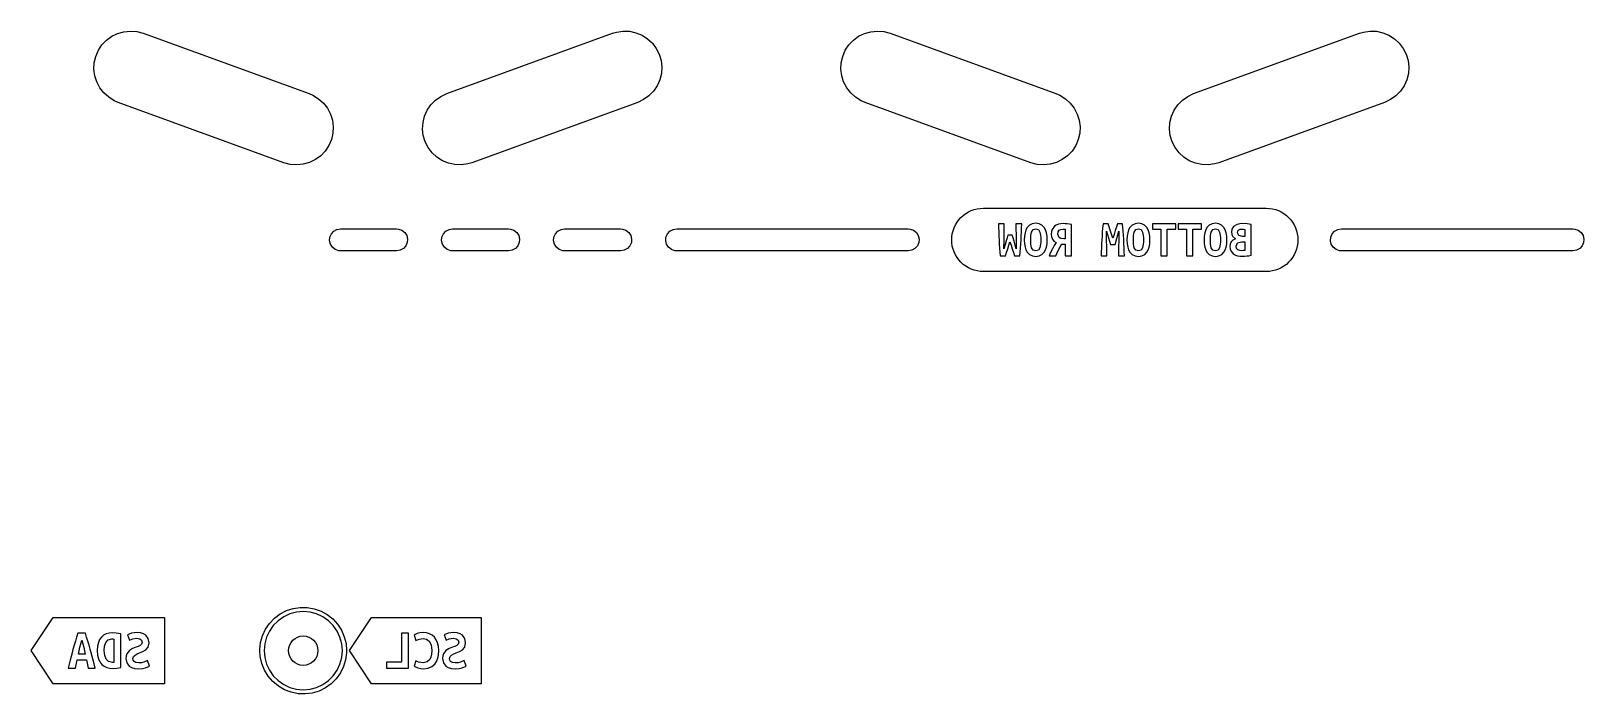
# Model space of a CAD drawing. Extents: x 15 to 417, y -164 to -100.
# Drawn here: x 64.4 to 117.2, y -159 to -136.4 of the extents above; entities that cross this region are included whole.
import ezdxf

# ---------------------------------------------------------------- set-up
doc = ezdxf.new("R2010")
doc.units = 0
doc.layers.add('BLACK', color=7, linetype='CONTINUOUS')

msp = doc.modelspace()

# ---------------------------------------------------------------- linework, layer by layer
at = {"layer": 'BLACK', "linetype": 'CONTINUOUS'}
for p, q in [((66.816, -136.878), (66.9696, -136.717)), ((66.9696, -136.717), (67.1491, -136.586)), ((67.1491, -136.586), (67.349, -136.489)), ((67.349, -136.489), (67.563, -136.429)), ((67.563, -136.429), (67.7842, -136.408)), ((67.7842, -136.408), (68.0057, -136.426)), ((68.0057, -136.426), (68.2204, -136.483)), ((68.2204, -136.483), (73.8586, -138.535)), ((78.5414, -138.535), (84.1796, -136.483)), ((84.1796, -136.483), (84.3174, -136.442)), ((84.3174, -136.442), (84.5373, -136.41)), ((84.5373, -136.41), (84.7594, -136.417)), ((84.7594, -136.417), (84.9767, -136.464)), ((84.9767, -136.464), (85.1823, -136.548)), ((85.1823, -136.548), (85.3698, -136.668)), ((85.3698, -136.668), (85.5331, -136.818)), ((92.216, -136.878), (92.3696, -136.717)), ((92.3696, -136.717), (92.5491, -136.586)), ((92.5491, -136.586), (92.749, -136.489)), ((92.749, -136.489), (92.963, -136.429)), ((92.963, -136.429), (93.1842, -136.408)), ((93.1842, -136.408), (93.4057, -136.426)), ((93.4057, -136.426), (93.6204, -136.483)), ((93.6204, -136.483), (99.2586, -138.535)), ((103.941, -138.535), (109.58, -136.483)), ((109.58, -136.483), (109.717, -136.442)), ((109.717, -136.442), (109.937, -136.41)), ((109.937, -136.41), (110.159, -136.417)), ((110.159, -136.417), (110.377, -136.464)), ((110.377, -136.464), (110.582, -136.548)), ((110.582, -136.548), (110.77, -136.668)), ((110.77, -136.668), (110.933, -136.818)), ((66.5551, -137.484), (66.6055, -137.268)), ((66.6055, -137.268), (66.6934, -137.063)), ((66.6934, -137.063), (66.816, -136.878)), ((85.5331, -136.818), (85.6671, -136.996)), ((85.6671, -136.996), (85.7677, -137.194)), ((85.7677, -137.194), (85.8315, -137.407)), ((91.9551, -137.484), (92.0055, -137.268)), ((92.0055, -137.268), (92.0934, -137.063)), ((92.0934, -137.063), (92.216, -136.878)), ((110.933, -136.818), (111.067, -136.996)), ((111.067, -136.996), (111.168, -137.194)), ((111.168, -137.194), (111.232, -137.407)), ((66.5438, -137.706), (66.5551, -137.484)), ((66.5721, -137.926), (66.5438, -137.706)), ((85.8315, -137.407), (85.8567, -137.627)), ((85.8567, -137.627), (85.8424, -137.849)), ((91.9438, -137.706), (91.9551, -137.484)), ((91.9721, -137.926), (91.9438, -137.706)), ((111.232, -137.407), (111.257, -137.627)), ((111.257, -137.627), (111.242, -137.849)), ((66.6389, -138.138), (66.5721, -137.926)), ((66.7422, -138.335), (66.6389, -138.138)), ((66.8787, -138.51), (66.7422, -138.335)), ((85.6982, -138.268), (85.573, -138.451)), ((85.789, -138.065), (85.6982, -138.268)), ((85.8424, -137.849), (85.789, -138.065)), ((92.0389, -138.138), (91.9721, -137.926)), ((92.1422, -138.335), (92.0389, -138.138)), ((92.2787, -138.51), (92.1422, -138.335)), ((111.098, -138.268), (110.973, -138.451)), ((111.189, -138.065), (111.098, -138.268)), ((111.242, -137.849), (111.189, -138.065)), ((67.0441, -138.659), (66.8787, -138.51)), ((67.2332, -138.776), (67.0441, -138.659)), ((67.3654, -138.833), (67.2332, -138.776)), ((73.0036, -140.885), (67.3654, -138.833)), ((73.8586, -138.535), (73.9908, -138.592)), ((73.9908, -138.592), (74.1799, -138.709)), ((74.1799, -138.709), (74.3453, -138.858)), ((74.3453, -138.858), (74.4818, -139.033)), ((78.003, -138.917), (78.1588, -138.758)), ((78.1588, -138.758), (78.3401, -138.63)), ((78.3401, -138.63), (78.5414, -138.535)), ((85.0346, -138.833), (79.3964, -140.885)), ((85.2359, -138.738), (85.0346, -138.833)), ((85.4172, -138.61), (85.2359, -138.738)), ((85.573, -138.451), (85.4172, -138.61)), ((92.4441, -138.659), (92.2787, -138.51)), ((92.6332, -138.776), (92.4441, -138.659)), ((92.7654, -138.833), (92.6332, -138.776)), ((98.4036, -140.885), (92.7654, -138.833)), ((99.2586, -138.535), (99.3908, -138.592)), ((99.3908, -138.592), (99.5799, -138.709)), ((99.5799, -138.709), (99.7453, -138.858)), ((99.7453, -138.858), (99.8818, -139.033)), ((103.403, -138.917), (103.559, -138.758)), ((103.559, -138.758), (103.74, -138.63)), ((103.74, -138.63), (103.941, -138.535)), ((110.435, -138.833), (104.796, -140.885)), ((110.636, -138.738), (110.435, -138.833)), ((110.817, -138.61), (110.636, -138.738)), ((110.973, -138.451), (110.817, -138.61)), ((74.4818, -139.033), (74.5851, -139.23)), ((74.5851, -139.23), (74.6519, -139.442)), ((77.7336, -139.519), (77.787, -139.303)), ((77.787, -139.303), (77.8778, -139.1)), ((77.8778, -139.1), (78.003, -138.917)), ((99.8818, -139.033), (99.9851, -139.23)), ((99.9851, -139.23), (100.052, -139.442)), ((103.134, -139.519), (103.187, -139.303)), ((103.187, -139.303), (103.278, -139.1)), ((103.278, -139.1), (103.403, -138.917)), ((74.6689, -139.884), (74.6185, -140.1)), ((74.6519, -139.442), (74.6802, -139.662)), ((74.6802, -139.662), (74.6689, -139.884)), ((77.7193, -139.741), (77.7336, -139.519)), ((77.7445, -139.961), (77.7193, -139.741)), ((100.069, -139.884), (100.019, -140.1)), ((100.052, -139.442), (100.08, -139.662)), ((100.08, -139.662), (100.069, -139.884)), ((103.119, -139.741), (103.134, -139.519)), ((103.144, -139.961), (103.119, -139.741)), ((74.5306, -140.305), (74.408, -140.49)), ((74.6185, -140.1), (74.5306, -140.305)), ((77.8083, -140.174), (77.7445, -139.961)), ((77.9089, -140.372), (77.8083, -140.174)), ((78.0429, -140.55), (77.9089, -140.372)), ((99.9306, -140.305), (99.808, -140.49)), ((100.019, -140.1), (99.9306, -140.305)), ((103.208, -140.174), (103.144, -139.961)), ((103.309, -140.372), (103.208, -140.174)), ((103.443, -140.55), (103.309, -140.372)), ((73.2183, -140.942), (73.0036, -140.885)), ((73.4398, -140.96), (73.2183, -140.942)), ((73.661, -140.939), (73.4398, -140.96)), ((73.875, -140.879), (73.661, -140.939)), ((74.0749, -140.782), (73.875, -140.879)), ((74.2544, -140.651), (74.0749, -140.782)), ((74.408, -140.49), (74.2544, -140.651)), ((78.2062, -140.7), (78.0429, -140.55)), ((78.3937, -140.82), (78.2062, -140.7)), ((78.5993, -140.904), (78.3937, -140.82)), ((78.8166, -140.951), (78.5993, -140.904)), ((79.0387, -140.958), (78.8166, -140.951)), ((79.2586, -140.926), (79.0387, -140.958)), ((79.3964, -140.885), (79.2586, -140.926)), ((98.6183, -140.942), (98.4036, -140.885)), ((98.8398, -140.96), (98.6183, -140.942)), ((99.061, -140.939), (98.8398, -140.96)), ((99.275, -140.879), (99.061, -140.939)), ((99.4749, -140.782), (99.275, -140.879)), ((99.6544, -140.651), (99.4749, -140.782)), ((99.808, -140.49), (99.6544, -140.651)), ((103.606, -140.7), (103.443, -140.55)), ((103.794, -140.82), (103.606, -140.7)), ((103.999, -140.904), (103.794, -140.82)), ((104.217, -140.951), (103.999, -140.904)), ((104.439, -140.958), (104.217, -140.951)), ((104.659, -140.926), (104.439, -140.958)), ((104.796, -140.885), (104.659, -140.926)), ((96.1908, -142.615), (96.2814, -142.56)), ((96.2814, -142.56), (96.377, -142.515)), ((96.377, -142.515), (96.4764, -142.48)), ((96.4764, -142.48), (96.5789, -142.454)), ((96.5789, -142.454), (96.6834, -142.439)), ((96.6834, -142.439), (96.789, -142.433)), ((96.789, -142.433), (106.411, -142.433)), ((106.411, -142.433), (106.517, -142.439)), ((106.517, -142.439), (106.621, -142.454)), ((106.621, -142.454), (106.724, -142.48)), ((106.724, -142.48), (106.823, -142.515)), ((106.823, -142.515), (106.919, -142.56)), ((106.919, -142.56), (107.009, -142.615)), ((95.7587, -143.197), (95.7943, -143.098)), ((95.7943, -143.098), (95.8394, -143.002)), ((95.8394, -143.002), (95.8938, -142.912)), ((95.8938, -142.912), (95.9567, -142.827)), ((95.9567, -142.827), (96.0277, -142.749)), ((96.0277, -142.749), (96.1059, -142.678)), ((96.1059, -142.678), (96.1908, -142.615)), ((97.5007, -142.97), (97.3016, -142.97)), ((97.3016, -142.97), (97.3068, -143.105)), ((97.3068, -143.105), (97.3121, -143.244)), ((97.4989, -143.184), (97.5002, -143.075)), ((97.5002, -143.075), (97.5007, -142.97)), ((98.0944, -142.97), (97.8953, -142.97)), ((97.8953, -142.97), (97.8971, -143.075)), ((97.8971, -143.075), (97.8988, -143.183)), ((98.0857, -143.242), (98.0905, -143.104)), ((98.0905, -143.104), (98.0944, -142.97)), ((98.2813, -143.088), (98.2377, -143.168)), ((98.3577, -143.009), (98.2813, -143.088)), ((98.4543, -142.962), (98.3577, -143.009)), ((98.5711, -142.946), (98.4543, -142.962)), ((98.6844, -142.962), (98.5711, -142.946)), ((98.7799, -143.009), (98.6844, -142.962)), ((98.8575, -143.088), (98.7799, -143.009)), ((98.9026, -143.168), (98.8575, -143.088)), ((99.2103, -143.044), (99.1273, -143.155)), ((99.2696, -143.006), (99.2103, -143.044)), ((99.3395, -142.979), (99.2696, -143.006)), ((99.4189, -142.963), (99.3395, -142.979)), ((99.5071, -142.958), (99.4189, -142.963)), ((99.5682, -142.96), (99.5071, -142.958)), ((99.6416, -142.964), (99.5682, -142.96)), ((99.7175, -142.973), (99.6416, -142.964)), ((99.7865, -142.986), (99.7175, -142.973)), ((99.7865, -144.051), (99.7865, -142.986)), ((100.847, -143.11), (100.835, -143.246)), ((100.859, -142.97), (100.847, -143.11)), ((101.037, -142.97), (100.859, -142.97)), ((101.068, -143.063), (101.037, -142.97)), ((101.107, -143.183), (101.068, -143.063)), ((101.315, -143.065), (101.276, -143.189)), ((101.346, -142.97), (101.315, -143.065)), ((101.524, -142.97), (101.346, -142.97)), ((101.536, -143.089), (101.524, -142.97)), ((101.546, -143.217), (101.536, -143.089)), ((101.774, -143.088), (101.73, -143.168)), ((101.85, -143.009), (101.774, -143.088)), ((101.947, -142.962), (101.85, -143.009)), ((102.064, -142.946), (101.947, -142.962)), ((102.177, -142.962), (102.064, -142.946)), ((102.272, -143.009), (102.177, -142.962)), ((102.35, -143.088), (102.272, -143.009)), ((102.395, -143.168), (102.35, -143.088)), ((102.544, -142.97), (102.544, -143.149)), ((103.33, -142.97), (102.544, -142.97)), ((103.33, -143.149), (103.33, -142.97)), ((104.203, -142.97), (103.417, -142.97)), ((103.417, -142.97), (103.417, -143.149)), ((104.203, -143.149), (104.203, -142.97)), ((104.393, -143.088), (104.35, -143.168)), ((104.47, -143.009), (104.393, -143.088)), ((104.566, -142.962), (104.47, -143.009)), ((104.683, -142.946), (104.566, -142.962)), ((104.796, -142.962), (104.683, -142.946)), ((104.892, -143.009), (104.796, -142.962)), ((104.969, -143.088), (104.892, -143.009)), ((105.014, -143.168), (104.969, -143.088)), ((105.299, -143.05), (105.24, -143.142)), ((105.42, -142.984), (105.299, -143.05)), ((105.508, -142.965), (105.42, -142.984)), ((105.619, -142.958), (105.508, -142.965)), ((105.764, -142.966), (105.619, -142.958)), ((105.898, -142.984), (105.764, -142.966)), ((105.898, -144.034), (105.898, -142.984)), ((107.009, -142.615), (107.094, -142.678)), ((107.094, -142.678), (107.172, -142.749)), ((107.172, -142.749), (107.243, -142.827)), ((107.243, -142.827), (107.306, -142.912)), ((107.306, -142.912), (107.361, -143.002)), ((107.361, -143.002), (107.406, -143.098)), ((107.406, -143.098), (107.441, -143.197)), ((74.5562, -143.539), (74.5668, -143.417)), ((74.5858, -143.659), (74.5562, -143.539)), ((74.5668, -143.417), (74.6166, -143.304)), ((74.6166, -143.304), (74.7002, -143.214)), ((74.7002, -143.214), (74.8085, -143.155)), ((74.8085, -143.155), (74.93, -143.135)), ((74.93, -143.135), (76.835, -143.135)), ((76.835, -143.135), (76.8995, -143.141)), ((76.8995, -143.141), (77.0157, -143.181)), ((77.0157, -143.181), (77.1124, -143.258)), ((77.1124, -143.258), (77.1792, -143.361)), ((77.1982, -143.603), (77.1484, -143.716)), ((77.1792, -143.361), (77.2088, -143.481)), ((77.2088, -143.481), (77.1982, -143.603)), ((78.3662, -143.539), (78.3768, -143.417)), ((78.3958, -143.659), (78.3662, -143.539)), ((78.3768, -143.417), (78.4266, -143.304)), ((78.4266, -143.304), (78.5102, -143.214)), ((78.5102, -143.214), (78.6185, -143.155)), ((78.6185, -143.155), (78.74, -143.135)), ((78.74, -143.135), (80.645, -143.135)), ((80.645, -143.135), (80.7095, -143.141)), ((80.7095, -143.141), (80.8257, -143.181)), ((80.8257, -143.181), (80.9224, -143.258)), ((80.9224, -143.258), (80.9892, -143.361)), ((81.0082, -143.603), (80.9584, -143.716)), ((80.9892, -143.361), (81.0188, -143.481)), ((81.0188, -143.481), (81.0082, -143.603)), ((82.1762, -143.539), (82.1868, -143.417)), ((82.2058, -143.659), (82.1762, -143.539)), ((82.1868, -143.417), (82.2366, -143.304)), ((82.2366, -143.304), (82.3202, -143.214)), ((82.3202, -143.214), (82.4285, -143.155)), ((82.4285, -143.155), (82.55, -143.135)), ((82.55, -143.135), (84.455, -143.135)), ((84.455, -143.135), (84.5195, -143.141)), ((84.5195, -143.141), (84.6357, -143.181)), ((84.6357, -143.181), (84.7324, -143.258)), ((84.7324, -143.258), (84.7992, -143.361)), ((84.8182, -143.603), (84.7684, -143.716)), ((84.7992, -143.361), (84.8288, -143.481)), ((84.8288, -143.481), (84.8182, -143.603)), ((85.9862, -143.539), (85.9968, -143.417)), ((86.0158, -143.659), (85.9862, -143.539)), ((85.9968, -143.417), (86.0466, -143.304)), ((86.0466, -143.304), (86.1302, -143.214)), ((86.1302, -143.214), (86.2385, -143.155)), ((86.2385, -143.155), (86.36, -143.135)), ((86.36, -143.135), (94.234, -143.135)), ((94.234, -143.135), (94.2985, -143.141)), ((94.2985, -143.141), (94.4147, -143.181)), ((94.4147, -143.181), (94.5114, -143.258)), ((94.5114, -143.258), (94.5782, -143.361)), ((94.5972, -143.603), (94.5474, -143.716)), ((94.5782, -143.361), (94.6078, -143.481)), ((94.6078, -143.481), (94.5972, -143.603)), ((95.7123, -143.51), (95.7175, -143.404)), ((95.7175, -143.616), (95.7123, -143.51)), ((95.7175, -143.404), (95.733, -143.3)), ((95.733, -143.72), (95.7175, -143.616)), ((95.733, -143.3), (95.7587, -143.197)), ((97.3121, -143.244), (97.3178, -143.384)), ((97.3178, -143.384), (97.3243, -143.523)), ((97.3243, -143.523), (97.3319, -143.661)), ((97.4906, -143.716), (97.4919, -143.616)), ((97.4919, -143.616), (97.4937, -143.511)), ((97.4937, -143.511), (97.4954, -143.403)), ((97.4954, -143.403), (97.4972, -143.295)), ((97.4972, -143.295), (97.4989, -143.184)), ((97.5662, -143.543), (97.5295, -143.671)), ((97.5967, -143.435), (97.5662, -143.543)), ((97.6177, -143.353), (97.5967, -143.435)), ((97.7748, -143.353), (97.6177, -143.353)), ((97.6561, -143.691), (97.6945, -143.573)), ((97.6945, -143.573), (97.7338, -143.688)), ((97.7993, -143.438), (97.7748, -143.353)), ((97.8333, -143.557), (97.7993, -143.438)), ((97.8718, -143.688), (97.8333, -143.557)), ((97.8988, -143.183), (97.9006, -143.293)), ((97.9006, -143.293), (97.9023, -143.403)), ((97.9023, -143.403), (97.9041, -143.51)), ((97.9041, -143.51), (97.9058, -143.616)), ((97.9058, -143.616), (97.9071, -143.716)), ((98.0641, -143.659), (98.0726, -143.521)), ((98.0726, -143.521), (98.0798, -143.382)), ((98.0798, -143.382), (98.0857, -143.242)), ((98.1879, -143.379), (98.1817, -143.51)), ((98.1817, -143.51), (98.188, -143.641)), ((98.2066, -143.265), (98.1879, -143.379)), ((98.188, -143.641), (98.207, -143.755)), ((98.2377, -143.168), (98.2066, -143.265)), ((98.4, -143.51), (98.4015, -143.434)), ((98.4015, -143.586), (98.4, -143.51)), ((98.4015, -143.434), (98.4061, -143.362)), ((98.4061, -143.657), (98.4015, -143.586)), ((98.4061, -143.362), (98.4306, -143.243)), ((98.4306, -143.243), (98.4821, -143.162)), ((98.4821, -143.162), (98.5711, -143.133)), ((98.5711, -143.133), (98.6602, -143.162)), ((98.6602, -143.162), (98.7117, -143.244)), ((98.7117, -143.244), (98.7361, -143.363)), ((98.7361, -143.363), (98.7407, -143.434)), ((98.7407, -143.586), (98.7361, -143.658)), ((98.7407, -143.434), (98.7423, -143.51)), ((98.7423, -143.51), (98.7407, -143.586)), ((98.9348, -143.265), (98.9026, -143.168)), ((98.9541, -143.379), (98.9348, -143.265)), ((98.9354, -143.755), (98.9543, -143.641)), ((98.9605, -143.51), (98.9541, -143.379)), ((98.9543, -143.641), (98.9605, -143.51)), ((99.1057, -143.228), (99.0985, -143.313)), ((99.0985, -143.313), (99.1081, -143.403)), ((99.1273, -143.155), (99.1057, -143.228)), ((99.1081, -143.403), (99.1369, -143.484)), ((99.1369, -143.484), (99.188, -143.551)), ((99.188, -143.551), (99.2644, -143.601)), ((99.2644, -143.601), (99.2015, -143.701)), ((99.3168, -143.311), (99.3299, -143.237)), ((99.3657, -143.432), (99.3168, -143.311)), ((99.3299, -143.237), (99.3692, -143.185)), ((99.4298, -143.464), (99.3657, -143.432)), ((99.3692, -143.185), (99.4298, -143.155)), ((99.4298, -143.155), (99.5071, -143.145)), ((99.5246, -143.475), (99.4298, -143.464)), ((99.5071, -143.145), (99.5368, -143.146)), ((99.5717, -143.475), (99.5246, -143.475)), ((99.5368, -143.146), (99.5717, -143.15)), ((99.5717, -143.15), (99.5717, -143.475)), ((100.816, -143.513), (100.809, -143.645)), ((100.825, -143.38), (100.816, -143.513)), ((100.835, -143.246), (100.825, -143.38)), ((100.991, -144.051), (100.981, -143.211)), ((100.981, -143.211), (101.114, -143.669)), ((101.15, -143.315), (101.107, -143.183)), ((101.194, -143.449), (101.15, -143.315)), ((101.234, -143.323), (101.194, -143.449)), ((101.276, -143.189), (101.234, -143.323)), ((101.271, -143.669), (101.398, -143.211)), ((101.398, -143.211), (101.39, -144.051)), ((101.555, -143.352), (101.546, -143.217)), ((101.562, -143.491), (101.555, -143.352)), ((101.569, -143.633), (101.562, -143.491)), ((101.576, -143.775), (101.569, -143.633)), ((101.68, -143.379), (101.674, -143.51)), ((101.674, -143.51), (101.681, -143.641)), ((101.699, -143.265), (101.68, -143.379)), ((101.681, -143.641), (101.7, -143.755)), ((101.73, -143.168), (101.699, -143.265)), ((101.892, -143.51), (101.894, -143.434)), ((101.894, -143.586), (101.892, -143.51)), ((101.894, -143.434), (101.899, -143.362)), ((101.899, -143.657), (101.894, -143.586)), ((101.899, -143.362), (101.923, -143.243)), ((101.923, -143.243), (101.975, -143.162)), ((101.975, -143.162), (102.064, -143.133)), ((102.064, -143.133), (102.153, -143.162)), ((102.153, -143.162), (102.204, -143.244)), ((102.204, -143.244), (102.229, -143.363)), ((102.229, -143.363), (102.233, -143.434)), ((102.233, -143.586), (102.229, -143.658)), ((102.233, -143.434), (102.235, -143.51)), ((102.235, -143.51), (102.233, -143.586)), ((102.427, -143.265), (102.395, -143.168)), ((102.447, -143.379), (102.427, -143.265)), ((102.428, -143.755), (102.447, -143.641)), ((102.453, -143.51), (102.447, -143.379)), ((102.447, -143.641), (102.453, -143.51)), ((102.544, -143.149), (102.828, -143.149)), ((102.828, -143.149), (102.828, -144.051)), ((103.045, -144.051), (103.045, -143.149)), ((103.045, -143.149), (103.33, -143.149)), ((103.417, -143.149), (103.702, -143.149)), ((103.702, -143.149), (103.702, -144.051)), ((103.918, -144.051), (103.918, -143.149)), ((103.918, -143.149), (104.203, -143.149)), ((104.3, -143.379), (104.294, -143.51)), ((104.294, -143.51), (104.3, -143.641)), ((104.318, -143.265), (104.3, -143.379)), ((104.3, -143.641), (104.319, -143.755)), ((104.35, -143.168), (104.318, -143.265)), ((104.512, -143.51), (104.513, -143.434)), ((104.513, -143.586), (104.512, -143.51)), ((104.513, -143.434), (104.518, -143.362)), ((104.518, -143.657), (104.513, -143.586)), ((104.518, -143.362), (104.542, -143.243)), ((104.542, -143.243), (104.594, -143.162)), ((104.594, -143.162), (104.683, -143.133)), ((104.683, -143.133), (104.772, -143.162)), ((104.772, -143.162), (104.824, -143.244)), ((104.824, -143.244), (104.848, -143.363)), ((104.848, -143.363), (104.853, -143.434)), ((104.853, -143.586), (104.848, -143.658)), ((104.853, -143.434), (104.854, -143.51)), ((104.854, -143.51), (104.853, -143.586)), ((105.047, -143.265), (105.014, -143.168)), ((105.066, -143.379), (105.047, -143.265)), ((105.047, -143.755), (105.066, -143.641)), ((105.072, -143.51), (105.066, -143.379)), ((105.066, -143.641), (105.072, -143.51)), ((105.213, -143.582), (105.184, -143.651)), ((105.27, -143.52), (105.213, -143.582)), ((105.24, -143.142), (105.224, -143.243)), ((105.224, -143.243), (105.234, -143.315)), ((105.234, -143.315), (105.262, -143.379)), ((105.262, -143.379), (105.362, -143.473)), ((105.362, -143.473), (105.27, -143.52)), ((105.385, -143.725), (105.435, -143.612)), ((105.434, -143.266), (105.446, -143.204)), ((105.476, -143.364), (105.434, -143.266)), ((105.435, -143.612), (105.568, -143.578)), ((105.446, -143.204), (105.479, -143.167)), ((105.6, -143.4), (105.476, -143.364)), ((105.479, -143.167), (105.528, -143.149)), ((105.528, -143.149), (105.586, -143.145)), ((105.568, -143.578), (105.684, -143.578)), ((105.586, -143.145), (105.636, -143.147)), ((105.684, -143.4), (105.6, -143.4)), ((105.636, -143.147), (105.684, -143.152)), ((105.684, -143.152), (105.684, -143.4)), ((105.684, -143.578), (105.684, -143.871)), ((107.441, -143.197), (107.467, -143.3)), ((107.467, -143.3), (107.483, -143.404)), ((107.483, -143.616), (107.467, -143.72)), ((107.483, -143.404), (107.488, -143.51)), ((107.488, -143.51), (107.483, -143.616)), ((108.592, -143.539), (108.603, -143.417)), ((108.622, -143.659), (108.592, -143.539)), ((108.603, -143.417), (108.653, -143.304)), ((108.653, -143.304), (108.736, -143.214)), ((108.736, -143.214), (108.845, -143.155)), ((108.845, -143.155), (108.966, -143.135)), ((108.966, -143.135), (116.84, -143.135)), ((116.84, -143.135), (116.904, -143.141)), ((116.904, -143.141), (117.021, -143.181)), ((117.021, -143.181), (117.117, -143.258)), ((117.117, -143.258), (117.184, -143.361)), ((117.203, -143.603), (117.153, -143.716)), ((117.184, -143.361), (117.214, -143.481)), ((117.214, -143.481), (117.203, -143.603)), ((74.6526, -143.762), (74.5858, -143.659)), ((74.7493, -143.839), (74.6526, -143.762)), ((74.8655, -143.879), (74.7493, -143.839)), ((74.93, -143.885), (74.8655, -143.879)), ((76.835, -143.885), (74.93, -143.885)), ((76.9565, -143.865), (76.835, -143.885)), ((77.0648, -143.806), (76.9565, -143.865)), ((77.1484, -143.716), (77.0648, -143.806)), ((78.4626, -143.762), (78.3958, -143.659)), ((78.5593, -143.839), (78.4626, -143.762)), ((78.6755, -143.879), (78.5593, -143.839)), ((78.74, -143.885), (78.6755, -143.879)), ((80.645, -143.885), (78.74, -143.885)), ((80.7665, -143.865), (80.645, -143.885)), ((80.8748, -143.806), (80.7665, -143.865)), ((80.9584, -143.716), (80.8748, -143.806)), ((82.2726, -143.762), (82.2058, -143.659)), ((82.3693, -143.839), (82.2726, -143.762)), ((82.4855, -143.879), (82.3693, -143.839)), ((82.55, -143.885), (82.4855, -143.879)), ((84.455, -143.885), (82.55, -143.885)), ((84.5765, -143.865), (84.455, -143.885)), ((84.6848, -143.806), (84.5765, -143.865)), ((84.7684, -143.716), (84.6848, -143.806)), ((86.0826, -143.762), (86.0158, -143.659)), ((86.1793, -143.839), (86.0826, -143.762)), ((86.2955, -143.879), (86.1793, -143.839)), ((86.36, -143.885), (86.2955, -143.879)), ((94.234, -143.885), (86.36, -143.885)), ((94.3555, -143.865), (94.234, -143.885)), ((94.4638, -143.806), (94.3555, -143.865)), ((94.5474, -143.716), (94.4638, -143.806)), ((95.7587, -143.823), (95.733, -143.72)), ((95.7943, -143.922), (95.7587, -143.823)), ((95.8394, -144.018), (95.7943, -143.922)), ((95.8938, -144.108), (95.8394, -144.018)), ((95.9567, -144.193), (95.8938, -144.108)), ((97.3319, -143.661), (97.3409, -143.796)), ((97.3409, -143.796), (97.3512, -143.927)), ((97.3512, -143.927), (97.3627, -144.051)), ((97.3627, -144.051), (97.5408, -144.051)), ((97.5295, -143.671), (97.4902, -143.81)), ((97.4902, -143.81), (97.4906, -143.716)), ((97.5408, -144.051), (97.5793, -143.937)), ((97.5793, -143.937), (97.6177, -143.815)), ((97.6177, -143.815), (97.6561, -143.691)), ((97.7338, -143.688), (97.7748, -143.812)), ((97.7748, -143.812), (97.815, -143.937)), ((97.815, -143.937), (97.8517, -144.051)), ((97.8517, -144.051), (98.0298, -144.051)), ((97.9076, -143.81), (97.8718, -143.688)), ((97.9071, -143.716), (97.9076, -143.81)), ((98.0298, -144.051), (98.0429, -143.927)), ((98.0429, -143.927), (98.0542, -143.796)), ((98.0542, -143.796), (98.0641, -143.659)), ((98.207, -143.755), (98.2387, -143.852)), ((98.2387, -143.852), (98.283, -143.932)), ((98.283, -143.932), (98.3598, -144.011)), ((98.3598, -144.011), (98.4553, -144.058)), ((98.4306, -143.776), (98.4061, -143.657)), ((98.4829, -143.858), (98.4306, -143.776)), ((98.4553, -144.058), (98.5694, -144.074)), ((98.5711, -143.887), (98.4829, -143.858)), ((98.5694, -144.074), (98.6863, -144.058)), ((98.6602, -143.858), (98.5711, -143.887)), ((98.7117, -143.777), (98.6602, -143.858)), ((98.6863, -144.058), (98.7832, -144.011)), ((98.7361, -143.658), (98.7117, -143.777)), ((98.7832, -144.011), (98.8601, -143.932)), ((98.8601, -143.932), (98.9041, -143.852)), ((98.9041, -143.852), (98.9354, -143.755)), ((99.0767, -143.937), (99.0269, -144.051)), ((99.0269, -144.051), (99.2522, -144.051)), ((99.1369, -143.816), (99.0767, -143.937)), ((99.2015, -143.701), (99.1369, -143.816)), ((99.2522, -144.051), (99.2956, -143.949)), ((99.2956, -143.949), (99.3456, -143.85)), ((99.3456, -143.85), (99.4008, -143.752)), ((99.4008, -143.752), (99.46, -143.653)), ((99.46, -143.653), (99.5717, -143.653)), ((99.5717, -143.653), (99.5717, -144.051)), ((99.5717, -144.051), (99.7865, -144.051)), ((100.798, -143.913), (100.794, -144.051)), ((100.794, -144.051), (100.991, -144.051)), ((100.803, -143.778), (100.798, -143.913)), ((100.809, -143.645), (100.803, -143.778)), ((101.114, -143.669), (101.271, -143.669)), ((101.39, -144.051), (101.587, -144.051)), ((101.581, -143.916), (101.576, -143.775)), ((101.587, -144.051), (101.581, -143.916)), ((101.7, -143.755), (101.731, -143.852)), ((101.731, -143.852), (101.775, -143.932)), ((101.775, -143.932), (101.852, -144.011)), ((101.852, -144.011), (101.948, -144.058)), ((101.923, -143.776), (101.899, -143.657)), ((101.975, -143.858), (101.923, -143.776)), ((101.948, -144.058), (102.062, -144.074)), ((102.064, -143.887), (101.975, -143.858)), ((102.062, -144.074), (102.179, -144.058)), ((102.153, -143.858), (102.064, -143.887)), ((102.204, -143.777), (102.153, -143.858)), ((102.179, -144.058), (102.276, -144.011)), ((102.229, -143.658), (102.204, -143.777)), ((102.276, -144.011), (102.353, -143.932)), ((102.353, -143.932), (102.397, -143.852)), ((102.397, -143.852), (102.428, -143.755)), ((102.828, -144.051), (103.045, -144.051)), ((103.702, -144.051), (103.918, -144.051)), ((104.319, -143.755), (104.351, -143.852)), ((104.351, -143.852), (104.395, -143.932)), ((104.395, -143.932), (104.472, -144.011)), ((104.472, -144.011), (104.567, -144.058)), ((104.542, -143.776), (104.518, -143.657)), ((104.595, -143.858), (104.542, -143.776)), ((104.567, -144.058), (104.681, -144.074)), ((104.683, -143.887), (104.595, -143.858)), ((104.681, -144.074), (104.798, -144.058)), ((104.772, -143.858), (104.683, -143.887)), ((104.824, -143.777), (104.772, -143.858)), ((104.798, -144.058), (104.895, -144.011)), ((104.848, -143.658), (104.824, -143.777)), ((104.895, -144.011), (104.972, -143.932)), ((104.972, -143.932), (105.016, -143.852)), ((105.016, -143.852), (105.047, -143.755)), ((105.184, -143.651), (105.174, -143.725)), ((105.174, -143.725), (105.182, -143.815)), ((105.182, -143.815), (105.207, -143.888)), ((105.207, -143.888), (105.297, -143.993)), ((105.297, -143.993), (105.359, -144.026)), ((105.359, -144.026), (105.431, -144.049)), ((105.402, -143.802), (105.385, -143.725)), ((105.447, -143.85), (105.402, -143.802)), ((105.431, -144.049), (105.512, -144.061)), ((105.509, -143.872), (105.447, -143.85)), ((105.581, -143.878), (105.509, -143.872)), ((105.512, -144.061), (105.598, -144.065)), ((105.634, -143.877), (105.581, -143.878)), ((105.598, -144.065), (105.671, -144.063)), ((105.684, -143.871), (105.634, -143.877)), ((105.671, -144.063), (105.746, -144.057)), ((105.746, -144.057), (105.823, -144.048)), ((105.823, -144.048), (105.898, -144.034)), ((107.306, -144.108), (107.243, -144.193)), ((107.361, -144.018), (107.306, -144.108)), ((107.406, -143.922), (107.361, -144.018)), ((107.441, -143.823), (107.406, -143.922)), ((107.467, -143.72), (107.441, -143.823)), ((108.689, -143.762), (108.622, -143.659)), ((108.785, -143.839), (108.689, -143.762)), ((108.902, -143.879), (108.785, -143.839)), ((108.966, -143.885), (108.902, -143.879)), ((116.84, -143.885), (108.966, -143.885)), ((116.961, -143.865), (116.84, -143.885)), ((117.07, -143.806), (116.961, -143.865)), ((117.153, -143.716), (117.07, -143.806)), ((96.0277, -144.271), (95.9567, -144.193)), ((96.1059, -144.342), (96.0277, -144.271)), ((96.1908, -144.405), (96.1059, -144.342)), ((96.2814, -144.46), (96.1908, -144.405)), ((96.377, -144.505), (96.2814, -144.46)), ((96.4764, -144.54), (96.377, -144.505)), ((96.5789, -144.566), (96.4764, -144.54)), ((96.6834, -144.581), (96.5789, -144.566)), ((96.789, -144.587), (96.6834, -144.581)), ((106.411, -144.587), (96.789, -144.587)), ((106.517, -144.581), (106.411, -144.587)), ((106.621, -144.566), (106.517, -144.581)), ((106.724, -144.54), (106.621, -144.566)), ((106.823, -144.505), (106.724, -144.54)), ((106.919, -144.46), (106.823, -144.505)), ((107.009, -144.405), (106.919, -144.46)), ((107.094, -144.342), (107.009, -144.405)), ((107.172, -144.271), (107.094, -144.342)), ((107.243, -144.193), (107.172, -144.271)), ((72.6807, -156.377), (72.874, -156.232)), ((72.874, -156.232), (73.0884, -156.12)), ((73.2051, -156.23), (72.995, -156.328)), ((73.0884, -156.12), (73.3182, -156.045)), ((73.429, -156.17), (73.2051, -156.23)), ((73.3182, -156.045), (73.5571, -156.009)), ((73.66, -156.15), (73.429, -156.17)), ((73.5571, -156.009), (73.7988, -156.012)), ((73.891, -156.17), (73.66, -156.15)), ((73.7988, -156.012), (74.0368, -156.054)), ((74.1149, -156.23), (73.891, -156.17)), ((74.0368, -156.054), (74.2646, -156.135)), ((74.325, -156.328), (74.1149, -156.23)), ((74.2646, -156.135), (74.4763, -156.251)), ((74.4763, -156.251), (74.6659, -156.401)), ((64.4043, -157.48), (65.1563, -156.352)), ((65.1563, -156.352), (68.9457, -156.352)), ((68.9457, -156.352), (68.9457, -158.608)), ((72.2757, -156.971), (72.3775, -156.751)), ((72.3775, -156.751), (72.5137, -156.552)), ((72.5081, -156.815), (72.4102, -157.025)), ((72.6411, -156.625), (72.5081, -156.815)), ((72.5137, -156.552), (72.6807, -156.377)), ((72.8051, -156.461), (72.6411, -156.625)), ((72.995, -156.328), (72.8051, -156.461)), ((74.5149, -156.461), (74.325, -156.328)), ((74.6789, -156.625), (74.5149, -156.461)), ((74.6659, -156.401), (74.8286, -156.58)), ((74.8119, -156.815), (74.6789, -156.625)), ((74.9098, -157.025), (74.8119, -156.815)), ((74.8286, -156.58), (74.9599, -156.783)), ((74.9599, -156.783), (75.0563, -157.005)), ((75.2288, -157.48), (75.9808, -156.352)), ((75.9808, -156.352), (79.7112, -156.352)), ((79.7112, -156.352), (79.7112, -158.608)), ((65.8714, -157.298), (65.8299, -157.441)), ((65.913, -157.158), (65.8714, -157.298)), ((65.9547, -157.023), (65.913, -157.158)), ((65.9966, -156.891), (65.9547, -157.023)), ((66.2518, -156.891), (65.9966, -156.891)), ((66.0385, -157.482), (66.0642, -157.365)), ((66.0642, -157.365), (66.0947, -157.247)), ((66.0947, -157.247), (66.1299, -157.12)), ((66.1299, -157.12), (66.1652, -157.247)), ((66.1652, -157.247), (66.1956, -157.365)), ((66.1956, -157.365), (66.2223, -157.482)), ((66.2922, -157.022), (66.2518, -156.891)), ((66.3333, -157.156), (66.2922, -157.022)), ((66.3751, -157.294), (66.3333, -157.156)), ((66.4176, -157.435), (66.3751, -157.294)), ((66.665, -157.332), (66.6557, -157.48)), ((66.6928, -157.207), (66.665, -157.332)), ((66.7374, -157.103), (66.6928, -157.207)), ((66.7967, -157.02), (66.7374, -157.103)), ((66.8707, -156.956), (66.7967, -157.02)), ((66.9595, -156.912), (66.8707, -156.956)), ((66.8938, -157.48), (66.9052, -157.331)), ((66.9052, -157.331), (66.9453, -157.204)), ((66.9453, -157.204), (67.0234, -157.115)), ((67.0607, -156.887), (66.9595, -156.912)), ((67.0234, -157.115), (67.151, -157.082)), ((67.1719, -156.878), (67.0607, -156.887)), ((67.151, -157.082), (67.1853, -157.083)), ((67.3034, -156.884), (67.1719, -156.878)), ((67.1853, -157.083), (67.2196, -157.088)), ((67.2196, -157.088), (67.2196, -157.88)), ((67.4539, -156.907), (67.3034, -156.884)), ((67.4539, -158.057), (67.4539, -156.907)), ((67.8225, -156.889), (67.6863, -156.945)), ((67.6863, -156.945), (67.7549, -157.126)), ((67.7549, -157.126), (67.8606, -157.08)), ((67.9104, -156.871), (67.8225, -156.889)), ((67.974, -157.366), (67.8587, -157.412)), ((67.8606, -157.08), (67.9949, -157.061)), ((68.0121, -156.865), (67.9104, -156.871)), ((68.0473, -157.337), (67.974, -157.366)), ((67.9949, -157.061), (68.0986, -157.076)), ((68.1288, -156.875), (68.0121, -156.865)), ((68.114, -157.302), (68.0473, -157.337)), ((68.0986, -157.076), (68.1609, -157.121)), ((68.1625, -157.256), (68.114, -157.302)), ((68.2275, -156.906), (68.1288, -156.875)), ((68.1609, -157.121), (68.1816, -157.196)), ((68.1816, -157.196), (68.1625, -157.256)), ((68.3083, -156.958), (68.2275, -156.906)), ((68.389, -157.069), (68.3083, -156.958)), ((68.3083, -157.451), (68.3854, -157.357)), ((68.3854, -157.357), (68.4159, -157.217)), ((68.4159, -157.217), (68.389, -157.069)), ((72.1854, -157.444), (72.2111, -157.204)), ((72.2111, -157.204), (72.2757, -156.971)), ((72.3501, -157.249), (72.3299, -157.48)), ((72.4102, -157.025), (72.3501, -157.249)), ((74.9699, -157.249), (74.9098, -157.025)), ((74.9901, -157.48), (74.9699, -157.249)), ((75.0563, -157.005), (75.1152, -157.239)), ((75.1152, -157.239), (75.135, -157.48)), ((76.9983, -156.891), (76.9983, -157.876)), ((77.2345, -156.891), (76.9983, -156.891)), ((77.2345, -158.071), (77.2345, -156.891)), ((77.4697, -156.928), (77.4307, -156.95)), ((77.4307, -156.95), (77.4917, -157.137)), ((77.5336, -156.899), (77.4697, -156.928)), ((77.4917, -157.137), (77.5974, -157.089)), ((77.6221, -156.875), (77.5336, -156.899)), ((77.5974, -157.089), (77.7393, -157.069)), ((77.7355, -156.865), (77.6221, -156.875)), ((77.8472, -156.875), (77.7355, -156.865)), ((77.7393, -157.069), (77.8469, -157.089)), ((77.8469, -157.089), (77.9403, -157.155)), ((77.9498, -156.906), (77.8472, -156.875)), ((77.9403, -157.155), (78.007, -157.28)), ((78.0412, -156.956), (77.9498, -156.906)), ((78.007, -157.28), (78.0262, -157.368)), ((78.0262, -157.368), (78.0327, -157.474)), ((78.1193, -157.026), (78.0412, -156.956)), ((78.1829, -157.114), (78.1193, -157.026)), ((78.2308, -157.219), (78.1829, -157.114)), ((78.2608, -157.341), (78.2308, -157.219)), ((78.2708, -157.48), (78.2608, -157.341)), ((78.588, -156.889), (78.4518, -156.945)), ((78.4518, -156.945), (78.5204, -157.126)), ((78.5204, -157.126), (78.6261, -157.08)), ((78.6758, -156.871), (78.588, -156.889)), ((78.7394, -157.366), (78.6242, -157.412)), ((78.6261, -157.08), (78.7604, -157.061)), ((78.7775, -156.865), (78.6758, -156.871)), ((78.8128, -157.337), (78.7394, -157.366)), ((78.7604, -157.061), (78.8641, -157.076)), ((78.8943, -156.875), (78.7775, -156.865)), ((78.8794, -157.302), (78.8128, -157.337)), ((78.8641, -157.076), (78.9263, -157.121)), ((78.928, -157.256), (78.8794, -157.302)), ((78.993, -156.906), (78.8943, -156.875)), ((78.9263, -157.121), (78.9471, -157.196)), ((78.9471, -157.196), (78.928, -157.256)), ((79.0738, -156.958), (78.993, -156.906)), ((79.1545, -157.069), (79.0738, -156.958)), ((79.0738, -157.451), (79.1509, -157.357)), ((79.1509, -157.357), (79.1814, -157.217)), ((79.1814, -157.217), (79.1545, -157.069)), ((65.1563, -158.608), (64.4043, -157.48)), ((65.7321, -157.807), (65.7003, -157.937)), ((65.7643, -157.681), (65.7321, -157.807)), ((65.7969, -157.559), (65.7643, -157.681)), ((65.8299, -157.441), (65.7969, -157.559)), ((65.9204, -158.071), (65.9756, -157.798)), ((65.9756, -157.798), (66.2899, -157.798)), ((66.0156, -157.604), (66.0385, -157.482)), ((66.2461, -157.604), (66.0156, -157.604)), ((66.2223, -157.482), (66.2461, -157.604)), ((66.2899, -157.798), (66.3433, -158.071)), ((66.4518, -157.552), (66.4176, -157.435)), ((66.4858, -157.675), (66.4518, -157.552)), ((66.5198, -157.802), (66.4858, -157.675)), ((66.5535, -157.934), (66.5198, -157.802)), ((66.6557, -157.48), (66.6659, -157.632)), ((66.6659, -157.632), (66.6967, -157.759)), ((66.6967, -157.759), (66.7455, -157.864)), ((66.7455, -157.864), (66.81, -157.947)), ((66.8974, -157.564), (66.8938, -157.48)), ((66.9081, -157.641), (66.8974, -157.564)), ((66.9557, -157.768), (66.9081, -157.641)), ((67.0434, -157.851), (66.9557, -157.768)), ((67.1777, -157.882), (67.0434, -157.851)), ((67.1986, -157.882), (67.1777, -157.882)), ((67.2196, -157.88), (67.1986, -157.882)), ((67.6411, -157.66), (67.633, -157.749)), ((67.633, -157.749), (67.6599, -157.896)), ((67.6653, -157.588), (67.6411, -157.66)), ((67.6599, -157.896), (67.7406, -158.005)), ((67.7482, -157.481), (67.6653, -157.588)), ((67.8587, -157.412), (67.7482, -157.481)), ((67.8673, -157.747), (67.8882, -157.682)), ((67.8758, -157.803), (67.8673, -157.747)), ((67.9073, -157.852), (67.8758, -157.803)), ((67.8882, -157.682), (67.9416, -157.631)), ((67.9692, -157.887), (67.9073, -157.852)), ((67.9416, -157.631), (68.014, -157.591)), ((68.0673, -157.899), (67.9692, -157.887)), ((68.014, -157.591), (68.094, -157.558)), ((68.1623, -157.892), (68.0673, -157.899)), ((68.094, -157.558), (68.2045, -157.514)), ((68.2416, -157.872), (68.1623, -157.892)), ((68.2045, -157.514), (68.3083, -157.451)), ((68.3645, -157.815), (68.2416, -157.872)), ((68.4331, -158.006), (68.3645, -157.815)), ((72.1875, -157.48), (72.1854, -157.444)), ((72.1994, -157.685), (72.1875, -157.48)), ((72.2525, -157.921), (72.1994, -157.685)), ((72.3299, -157.48), (72.3501, -157.711)), ((72.3501, -157.711), (72.4102, -157.935)), ((74.9098, -157.935), (74.9699, -157.711)), ((74.9699, -157.711), (74.9901, -157.48)), ((75.1017, -157.792), (75.0314, -158.023)), ((75.1332, -157.552), (75.1017, -157.792)), ((75.135, -157.48), (75.1332, -157.552)), ((75.9808, -158.608), (75.2288, -157.48)), ((76.9983, -157.876), (76.4934, -157.876)), ((76.4934, -157.876), (76.4934, -158.071)), ((77.4878, -157.829), (77.4288, -158.013)), ((77.584, -157.871), (77.4878, -157.829)), ((77.7355, -157.891), (77.584, -157.871)), ((77.8715, -157.865), (77.7355, -157.891)), ((77.9631, -157.784), (77.8715, -157.865)), ((78.0018, -157.702), (77.9631, -157.784)), ((78.0249, -157.598), (78.0018, -157.702)), ((78.0327, -157.474), (78.0249, -157.598)), ((78.1394, -157.935), (78.1969, -157.847)), ((78.1969, -157.847), (78.2379, -157.741)), ((78.2379, -157.741), (78.2626, -157.619)), ((78.2626, -157.619), (78.2708, -157.48)), ((78.4065, -157.66), (78.3984, -157.749)), ((78.3984, -157.749), (78.4253, -157.896)), ((78.4308, -157.588), (78.4065, -157.66)), ((78.4253, -157.896), (78.5061, -158.005)), ((78.5137, -157.481), (78.4308, -157.588)), ((78.6242, -157.412), (78.5137, -157.481)), ((78.6327, -157.747), (78.6537, -157.682)), ((78.6413, -157.803), (78.6327, -157.747)), ((78.6728, -157.852), (78.6413, -157.803)), ((78.6537, -157.682), (78.707, -157.631)), ((78.7347, -157.887), (78.6728, -157.852)), ((78.707, -157.631), (78.7794, -157.591)), ((78.8328, -157.899), (78.7347, -157.887)), ((78.7794, -157.591), (78.8594, -157.558)), ((78.9278, -157.892), (78.8328, -157.899)), ((78.8594, -157.558), (78.9699, -157.514)), ((79.0071, -157.872), (78.9278, -157.892)), ((78.9699, -157.514), (79.0738, -157.451)), ((79.13, -157.815), (79.0071, -157.872)), ((79.1985, -158.006), (79.13, -157.815)), ((65.7003, -157.937), (65.6689, -158.071)), ((65.6689, -158.071), (65.9204, -158.071)), ((66.3433, -158.071), (66.5871, -158.071)), ((66.5871, -158.071), (66.5535, -157.934)), ((66.81, -157.947), (66.8893, -158.009)), ((66.8893, -158.009), (66.9824, -158.052)), ((66.9824, -158.052), (67.0874, -158.077)), ((67.0874, -158.077), (67.2024, -158.086)), ((67.2024, -158.086), (67.3253, -158.079)), ((67.3253, -158.079), (67.4539, -158.057)), ((67.7406, -158.005), (67.8247, -158.055)), ((67.8247, -158.055), (67.9336, -158.085)), ((67.9336, -158.085), (68.0673, -158.095)), ((68.0673, -158.095), (68.1992, -158.087)), ((68.1992, -158.087), (68.3016, -158.064)), ((68.3016, -158.064), (68.4331, -158.006)), ((72.3434, -158.145), (72.2525, -157.921)), ((72.4697, -158.351), (72.3434, -158.145)), ((72.4102, -157.935), (72.5081, -158.145)), ((72.628, -158.534), (72.4697, -158.351)), ((72.5081, -158.145), (72.6411, -158.335)), ((72.6411, -158.335), (72.8051, -158.499)), ((74.5149, -158.499), (74.6789, -158.335)), ((74.6789, -158.335), (74.8119, -158.145)), ((74.9243, -158.24), (74.7833, -158.436)), ((74.8119, -158.145), (74.9098, -157.935)), ((75.0314, -158.023), (74.9243, -158.24)), ((76.4934, -158.071), (77.2345, -158.071)), ((77.4288, -158.013), (77.5631, -158.07)), ((77.5631, -158.07), (77.6543, -158.089)), ((77.6543, -158.089), (77.7584, -158.095)), ((77.7584, -158.095), (77.9116, -158.078)), ((77.9116, -158.078), (78.0386, -158.024)), ((78.0386, -158.024), (78.1394, -157.935)), ((78.5061, -158.005), (78.5902, -158.055)), ((78.5902, -158.055), (78.6991, -158.085)), ((78.6991, -158.085), (78.8328, -158.095)), ((78.8328, -158.095), (78.9647, -158.087)), ((78.9647, -158.087), (79.0671, -158.064)), ((79.0671, -158.064), (79.1985, -158.006)), ((68.9457, -158.608), (65.1563, -158.608)), ((72.814, -158.688), (72.628, -158.534)), ((72.8051, -158.499), (72.995, -158.632)), ((73.0227, -158.81), (72.814, -158.688)), ((72.995, -158.632), (73.2051, -158.73)), ((73.2485, -158.896), (73.0227, -158.81)), ((73.2051, -158.73), (73.429, -158.79)), ((73.4854, -158.945), (73.2485, -158.896)), ((73.429, -158.79), (73.66, -158.81)), ((73.7269, -158.953), (73.4854, -158.945)), ((73.66, -158.81), (73.891, -158.79)), ((73.9667, -158.923), (73.7269, -158.953)), ((73.891, -158.79), (74.1149, -158.73)), ((74.1982, -158.853), (73.9667, -158.923)), ((74.1149, -158.73), (74.325, -158.632)), ((74.4153, -158.747), (74.1982, -158.853)), ((74.325, -158.632), (74.5149, -158.499)), ((74.612, -158.607), (74.4153, -158.747)), ((74.7833, -158.436), (74.612, -158.607)), ((79.7112, -158.608), (75.9808, -158.608))]:
    msp.add_line(p, q, dxfattribs=at)
at = {"layer": 'BLACK'}
msp.add_circle((73.66, -157.48), 0.5, dxfattribs=at)

doc.saveas('drawing.dxf')
